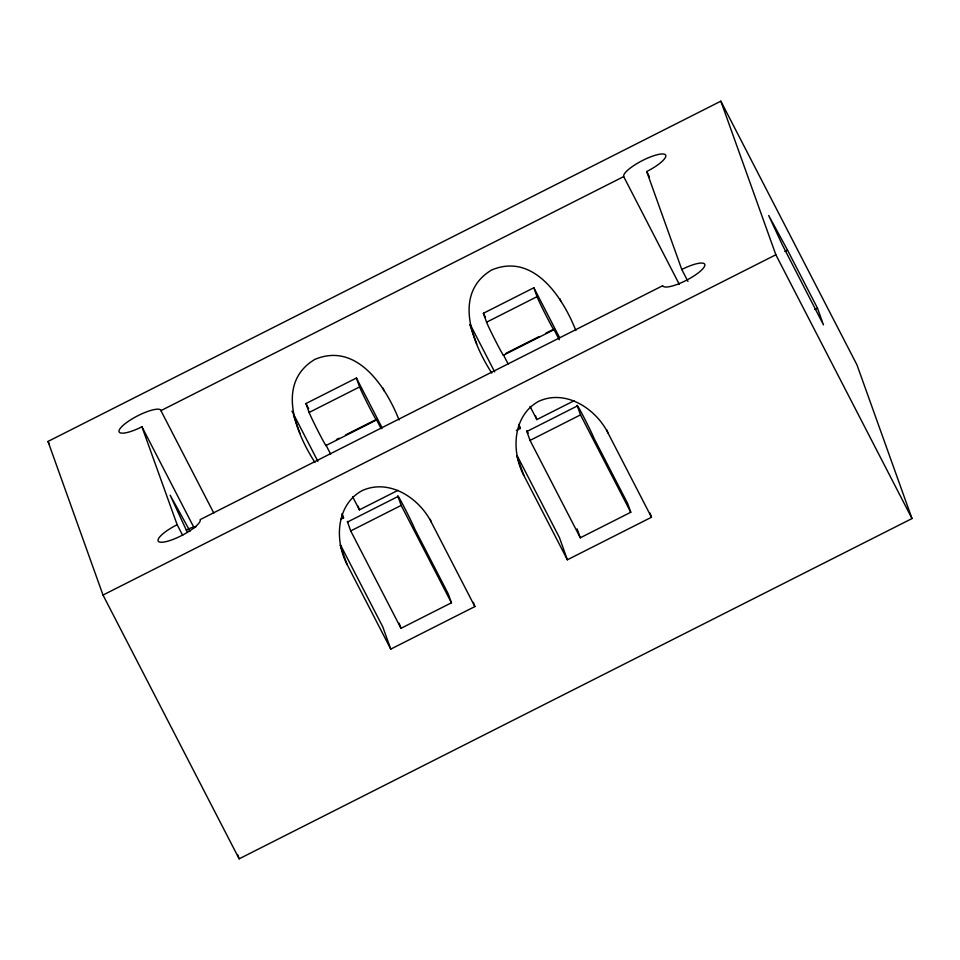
<?xml version="1.0" encoding="UTF-8"?>
<svg xmlns="http://www.w3.org/2000/svg" width="960" height="960" viewBox="0 0 960 960"><rect width="100%" height="100%" fill="white"/><g stroke="black" fill="none" stroke-linecap="round" stroke-linejoin="round"><path stroke-width="1.44" d="M48 441.444L720.852 101.172L856.992 364.944L912 518.556L239.148 858.828L103.008 595.056L48 441.444L49.38 444.108M213.78 513.036L160.92 410.628L623.688 176.592A23.58 5.868 -27.3 0 1 642.72 160.392A23.58 5.868 -27.3 0 1 665.736 155.328A23.58 5.868 -27.3 0 1 646.704 171.528L681.78 269.484L687.96 281.448M508.116 363.924L503.328 354.648A18.864 0.6 63.2 0 1 496.548 342.864A18.864 0.6 63.2 0 1 486.576 322.188L483.384 313.284L533.856 287.76L559.668 337.776M330.672 454.188L325.896 444.912A18.864 0.6 63.2 0 1 319.104 433.14A18.864 0.6 63.2 0 1 309.132 412.452L305.94 403.548L356.412 378.024L382.224 428.04M486.576 322.188L537.036 296.664L533.856 287.76M309.132 412.452L359.592 386.928L356.412 378.024M505.992 353.304L539.184 336.516M545.832 333.156L552.468 329.796M336.516 439.548L339.168 438.204M345.804 434.844L375.024 420.06M503.46 355.248L553.92 329.724M326.016 445.512L376.476 419.988M186.288 530.136L188.88 528.828A18.864 18.252 -19.7 0 1 195.948 526.8M103.008 595.056L775.848 254.772L720.852 101.172M784.86 251.484L787.536 250.14L817.488 308.16L823.464 324.864L782.4 245.016L768.684 215.484L787.536 250.14M530.004 406.332L536.844 419.58L574.032 400.776M340.884 519.204L343.536 517.86L342.048 513.684M352.56 496.596L359.4 509.844L397.92 490.368M516.372 430.452L520.344 428.448L518.844 424.272M347.52 522.024L397.98 496.5A18.864 0.6 63.2 0 1 404.76 508.272A18.864 0.6 63.2 0 1 414.744 528.96L448.248 593.892L451.44 602.796L400.98 628.32L350.712 530.928L347.52 522.024A18.864 0.6 63.2 0 1 347.844 521.964M526.848 431.496L577.32 405.972A18.864 0.6 63.2 0 1 584.1 417.756A18.864 0.6 63.2 0 1 594.072 438.432L627.588 503.364L630.768 512.268L580.308 537.792L530.04 440.4L526.848 431.496A18.864 0.6 63.2 0 1 528.18 433.092M350.712 530.928L401.172 505.404L397.98 496.5M530.04 440.4L580.5 414.876L577.32 405.972M814.812 309.516L817.488 308.16M474.864 606.576L431.292 522.168C419.052 497.844 389.04 478.236 362.004 490.68C336 504.984 334.452 540.804 347.184 564.696L390.756 649.116L474.864 606.576L473.364 602.4M651.48 517.248L607.92 432.84C595.68 408.528 565.656 388.908 538.632 401.352C512.616 415.656 511.08 451.476 523.812 475.38L567.372 559.788L651.48 517.248L649.992 513.072M194.1 527.832L141.924 426.756L139.188 428.136A23.58 5.868 -27.3 0 1 118.98 431.52A23.58 5.868 -27.3 0 1 137.292 416.016A23.58 5.868 -27.3 0 1 160.692 409.932L160.92 410.628M575.856 330.516C562.8 297.468 533.556 252.276 491.604 270.012C452.304 293.652 472.512 343.14 491.748 373.044M399.06 419.928C386.004 386.88 356.748 341.688 314.796 359.424C275.508 383.064 295.704 432.564 314.952 462.468M189.336 529.956L170.16 495.192L187.32 532.308M775.848 254.772L912 518.556M646.704 171.528L649.452 176.844M623.688 176.592L679.296 284.328M559.272 339.732L553.8 329.124A18.864 0.6 63.2 0 1 547.008 317.352A18.864 0.6 63.2 0 1 537.036 296.664M580.5 414.876L630.768 512.268M483.384 313.284L485.424 317.232M470.16 324.408L494.676 371.892M518.976 425.808L520.344 428.448M517.2 455.748L559.404 537.528L567.372 559.788M381.144 428.664L376.356 419.4A18.864 0.6 63.2 0 1 369.564 407.616A18.864 0.6 63.2 0 1 359.592 386.928M401.172 505.404L451.44 602.796M305.94 403.548L308.664 408.816M291.996 411.192L317.868 461.304M342.18 515.22L343.536 517.86M340.572 545.076L382.776 626.844L390.756 649.116M141.924 426.756L177.144 524.688L182.64 535.332M559.884 298.716L560.88 301.5M606.912 430.056L607.92 432.84M577.116 528.888L580.308 537.792M535.476 415.764L536.844 419.58M469.8 324.552L476.772 344.028M516.828 455.892L523.812 475.38M430.296 519.384L431.292 522.168M383.088 388.128L384.084 390.912M358.032 506.028L359.4 509.844M399.156 623.232L400.98 628.32M340.212 545.22L347.184 564.696M293.496 415.356L299.976 433.452M188.88 528.828L189.84 531.492M237.636 854.604L239.148 858.828M681.78 269.484A23.58 5.868 -27.3 0 1 704.796 264.408A23.58 5.868 -27.3 0 1 685.764 280.608A23.58 5.868 -27.3 0 1 662.748 285.684L200.16 519.624A23.58 5.868 -27.3 0 1 181.128 535.824A23.58 5.868 -27.3 0 1 158.112 540.888A23.58 5.868 -27.3 0 1 177.144 524.688"/></g></svg>
